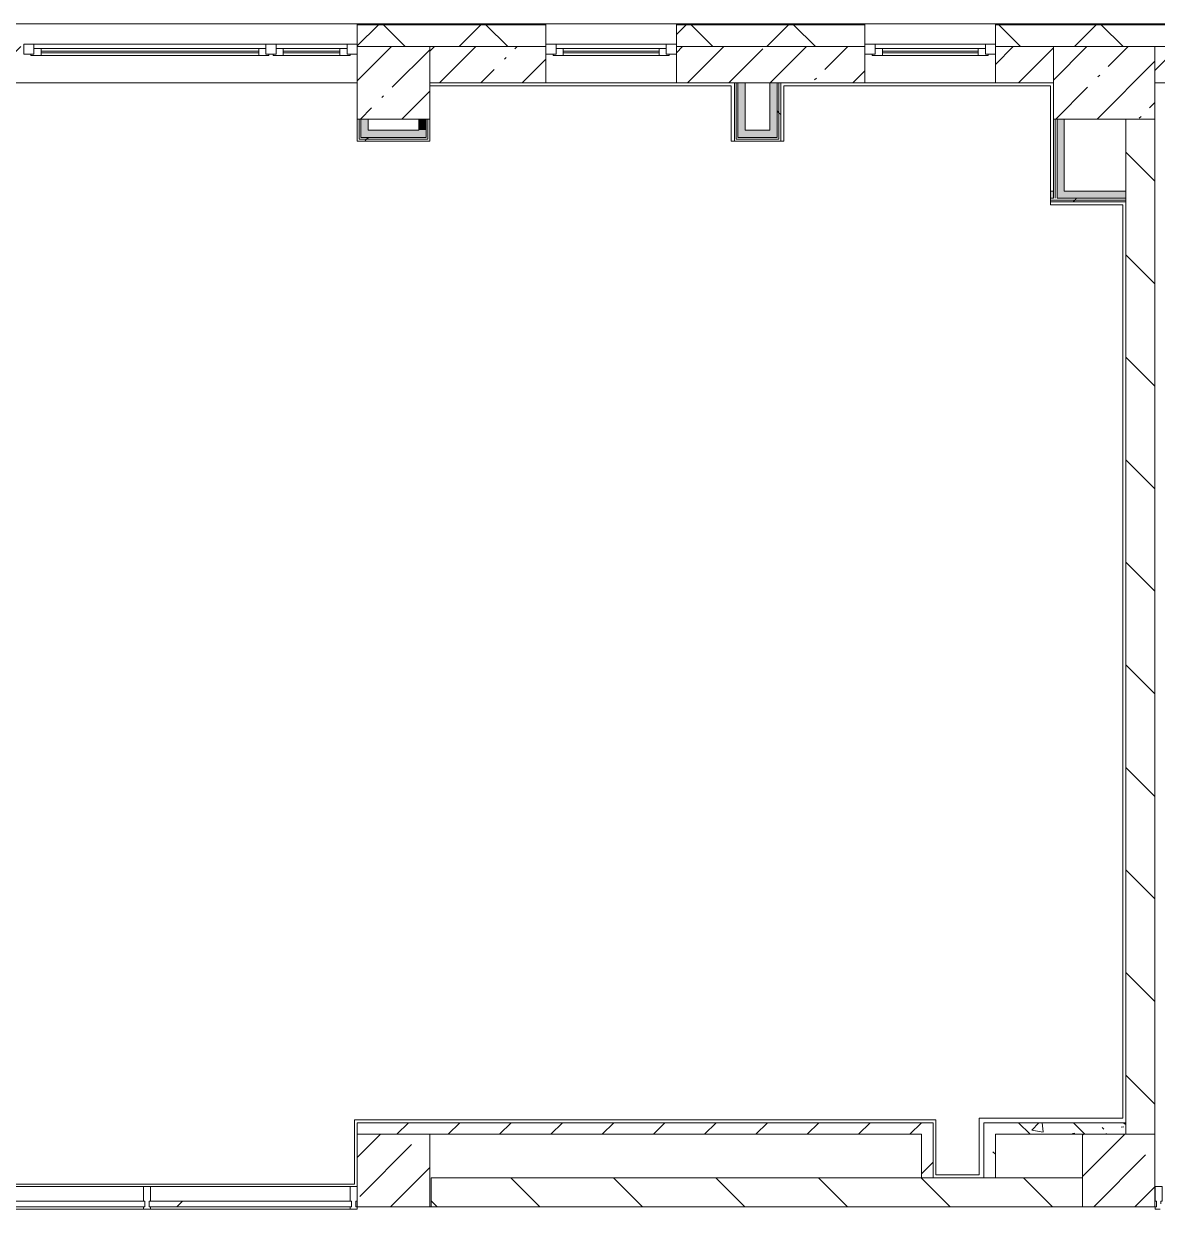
# Model space of a CAD drawing. Header units: millimetres. Extents: x 34897 to 231692, y -8553 to 29000.
# Drawn here: x 207932 to 215747, y 13383 to 21558 of the extents above; entities that cross this region are included whole.
import ezdxf

# ---------------------------------------------------------------- set-up
doc = ezdxf.new("R2010")
doc.units = ezdxf.units.MM
for name, color, linetype, lineweight, true_color in [('A-FLOR-1', 7, 'Continuous', 5, 0xaaaaaa), ('I-WALL-2', 7, 'Continuous', 5, 0xe7e7e7), ('I-WALL-3', 7, 'Continuous', 9, 0xe7e7e7), ('I-WALL-6', 7, 'Continuous', 5, 0x787878)]:
    doc.layers.add(name, color=color, linetype=linetype, lineweight=lineweight, true_color=true_color)
for name, color, linetype, lineweight in [('A-GLAZ-2', 7, 'Continuous', 5), ('A-GLAZ-CURT-2', 7, 'Continuous', 5), ('A-GLAZ-CWMG-2', 7, 'Continuous', 5), ('A-WALL', 7, 'Continuous', 9), ('A-WALL-3', 7, 'Continuous', 5), ('I-WALL-4', 7, 'Continuous', 5), ('S-COLS-3', 7, 'Continuous', 5)]:
    doc.layers.add(name, color=color, linetype=linetype, lineweight=lineweight)
pattern_1 = [(45, (104681.5, 0), (-285.1231, 285.1231), []), (45, (104966.64, 0), (-285.1231, 285.1231), [504.031, -100.806, 16.764, -84.042])]
pattern_2 = [(135, (104681.5, 0), (-353.5534, -353.5534), [])]
pattern_3 = [(135, (104681.5, 0), (-377.1708, -377.1708), [533.4, -88.9, 17.78, -88.9]), (135, (104681.5, 376.94), (-377.1708, -377.1708), []), (50, (104681.5, 0), (637.6445, -55.7866), [66.675, -733.425]), (355, (104681.5, 0), (-123.3494, 668.6992), [53.34, -586.74]), (100.451, (104734.65, -4.65), (514.299, 612.908), [56.665, -623.315]), (46.184, (104681.5, 177.8), (948.7764, -147.1497), [100.012, -1100.137]), (96.636, (104760.6, 165.5), (830.909, 865.997), [84.998, -934.973]), (351.184, (104681.5, 177.8), (830.918, 865.988), [80.01, -880.11]), (21, (104770.4, 133.35), (530.6506, -357.9283), [66.675, -733.425]), (326, (104770.4, 133.35), (216.308, 644.6585), [53.34, -586.74]), (71.451, (104814.64, 103.5), (746.9596, 286.7243), [56.665, -623.315]), (37.5, (104681.52, 0), (10.81053, 295.9426), [16.764, -562.864, 16.764, -578.866, -588.962]), (37.5, (104681.52, 0), (10.81053, 295.9426), [-1175.258, 16.764, -572.198]), (7.5, (104681.52, 0), (233.8692, 350.63175), [16.764, -322.834, 16.764, -549.529, -224.472]), (7.5, (104681.52, 0), (233.8692, 350.63175), [-905.891, 16.764, -207.708]), (327.5, (104483.27, 0), (474.5678, -20.0513), [16.764, -205.486, 16.764, -676.656, -920.115]), (327.5, (104483.27, 0), (474.5678, -20.0513), [-915.67, 16.764, -903.351]), (317.5, (104394.37, 0), (518.4522, 88.9934), [16.764, -272.161, 16.764, -443.738, -653.415]), (317.5, (104394.37, 0), (518.4522, 88.9934), [-749.427, 16.764, -636.651])]
pattern_4 = [(45, (104681.5, 0), (-530.33, 530.33), []), (135, (104681.5, 0), (-530.33, -530.33), [])]
pattern_5 = [(45, (104681.52, 0), (-176.7767, 176.7767), [])]

# ---------------------------------------------------------------- blocks, each defined once
blk = doc.blocks.new('120_Окно_СКБ_2Ст_Фрамуга сверху - 120_Окно_СКБ_2Ст_2300х2500_h_ ДОО-23103760-2_10_2_птичка')
at = {"layer": 'A-GLAZ-2'}
for p, q in [((-1150, -127), (-1150, -57)), ((-1150, -57), (-1080, -57)), ((1150, -57), (-1150, -57)), ((-1080, -57), (-1080, -127)), ((-1080, -57), (1080, -57)), ((520, -127), (520, -57)), ((520, -57), (590, -57)), ((590, -57), (590, -127)), ((1080, -127), (1080, -57)), ((1080, -57), (1150, -57)), ((1150, -57), (1150, -127)), ((-1080, -127), (-1150, -127)), ((-1150, -127), (-1100, -127)), ((-1080, -127), (-1100, -127)), ((-1100, -127), (-1100, -137)), ((-1100, -137), (540, -137)), ((540, -137), (-1100, -137)), ((520, -87), (-1080, -87)), ((-1080, -87), (-1080, -127)), ((-1030, -137), (-1030, -87)), ((-1030, -107), (470, -107)), ((470, -117), (-1030, -117)), ((470, -137), (470, -87)), ((520, -127), (520, -87)), ((590, -127), (520, -127)), ((540, -127), (520, -127)), ((540, -127), (570, -127)), ((540, -127), (570, -127)), ((540, -137), (540, -127)), ((590, -127), (570, -127)), ((570, -127), (570, -137)), ((570, -137), (1100, -137)), ((1100, -137), (570, -137)), ((1080, -87), (590, -87)), ((590, -87), (590, -127)), ((640, -137), (640, -87)), ((640, -107), (1030, -107)), ((1030, -117), (640, -117)), ((1030, -137), (1030, -87)), ((1080, -127), (1080, -87)), ((1150, -127), (1080, -127)), ((1100, -127), (1080, -127)), ((1100, -127), (1149.8, -127)), ((1100, -137), (1100, -127))]:
    blk.add_line(p, q, dxfattribs=at)
blk = doc.blocks.new('120_Окно_СКБ_1Ст - 120_Окно_СКБ_1Ст 900х2500_h_ с форточкой-22877787-2_10_2_птичка')
at = {"layer": 'A-GLAZ-2'}
for p, q in [((-450, -127), (-450, -57)), ((-450, -57), (-380, -57)), ((450, -57), (-450, -57)), ((-380, -57), (-380, -127)), ((380, -127), (380, -57)), ((380, -57), (450, -57)), ((450, -57), (450, -127)), ((-380, -127), (-450, -127)), ((-450, -127), (-400, -127)), ((-380, -127), (-400, -127)), ((-400, -127), (-400, -137)), ((-400, -137), (400, -137)), ((400, -137), (-400, -137)), ((380, -87), (-380, -87)), ((-380, -87), (-380, -127)), ((-330, -137), (-330, -87)), ((-330, -107), (330, -107)), ((330, -117), (-330, -117)), ((330, -137), (330, -87)), ((380, -127), (380, -87)), ((450, -127), (380, -127)), ((400, -127), (380, -127)), ((400, -127), (450, -127)), ((400, -137), (400, -127))]:
    blk.add_line(p, q, dxfattribs=at)
blk = doc.blocks.new('BSC_Колонна _Прямоугольная - 500х500-23282986-2_10_2_птичка')
at = {"layer": 'S-COLS-3'}
h = blk.add_hatch(dxfattribs=at)
h.set_pattern_fill('FP_180', color=256, style=0, pattern_type=2)
h.set_pattern_definition([(45, (-105800, -21150), (-285.1231, 285.1231), []), (45, (-105514.88, -21150), (-285.1231, 285.1231), [504.031, -100.806, 16.764, -84.042])])
h.paths.add_polyline_path([(-250, -250), (250, -250), (250, 250), (-250, 250), (-250, -95.3)])
for p, q in [((250, 250), (-250, 250)), ((-250, 250), (-250, -250)), ((250, -250), (250, 250)), ((-250, -250), (250, -250))]:
    blk.add_line(p, q, dxfattribs=at)
blk = doc.blocks.new('BSC_Колонна _Прямоугольная - 700х500-V164-2_10_2_птичка')
at = {"layer": 'S-COLS-3'}
h = blk.add_hatch(dxfattribs=at)
h.set_pattern_fill('FP_192', color=256, style=0, pattern_type=2)
h.set_pattern_definition([(45, (-110700, -21150), (-285.1231, 285.1231), []), (45, (-110414.88, -21150), (-285.1231, 285.1231), [504.031, -100.806, 16.764, -84.042])])
h.paths.add_polyline_path([(-350, -250), (350, -250), (350, 250), (-350, 250)])
for p, q in [((350, 250), (-350, 250)), ((-350, 250), (-350, -250)), ((350, -250), (350, 250)), ((-350, -250), (350, -250))]:
    blk.add_line(p, q, dxfattribs=at)
blk = doc.blocks.new('Прямоугольный импост - Импост структурный с накладкой - 160мм Темный-30756008-2_10_2_птичка')
at = {"layer": 'A-GLAZ-CWMG-2'}
for p, q in [((-50, 0), (-50, 17)), ((-50, 17), (0, 17)), ((-40, 0), (-50, 0)), ((-40, -40), (-40, 0)), ((0, 0), (-10, 0)), ((-10, 0), (-10, -40)), ((0, 17), (0, 0)), ((-50, -140), (-50, -40)), ((-50, -40), (-40, -40)), ((-10, -40), (0, -40)), ((0, -40), (0, -140)), ((0, -140), (-50, -140))]:
    blk.add_line(p, q, dxfattribs=at)
blk = doc.blocks.new('Системная панель - Стекло - 40мм-32427251-2_10_2_птичка')
at = {"layer": 'A-GLAZ-CURT-2'}
h = blk.add_hatch(dxfattribs=at)
h.set_pattern_fill('FP_209', color=256, style=0, pattern_type=2)
h.set_pattern_definition([(45, (-105312.5, -12900), (-1414.214, 1414.214), [1000, -3000]), (45, (-106312.5, -13400), (-1414.214, 1414.214), [3000, -1000]), (45, (-104312.5, -13900), (-1414.214, 1414.214), [1000, -3000])])
h.paths.add_polyline_path([(-697.5, 0), (697.5, 0), (697.5, 40), (-697.5, 40)])
for p, q in [((697.5, 40), (-697.5, 40)), ((-697.5, 40), (-697.5, 0)), ((697.5, 0), (697.5, 40)), ((-697.5, 0), (697.5, 0))]:
    blk.add_line(p, q, dxfattribs=at)
blk = doc.blocks.new('Прямоугольный импост - Импост структурный с накладкой - 160мм Темный-32427249-2_10_2_птичка')
at = {"layer": 'A-GLAZ-CWMG-2'}
for p, q in [((105500, 13540), (104125, 13540)), ((105500, 13383), (104125, 13383))]:
    blk.add_line(p, q, dxfattribs=at)
blk = doc.blocks.new('Системная панель - Стекло - 40мм-32427252-2_10_2_птичка')
at = {"layer": 'A-GLAZ-CURT-2'}
for p, q in [((720, 40), (-720, 40)), ((-720, 40), (-720, 0)), ((-720, 0), (720, 0)), ((720, 0), (720, 40))]:
    blk.add_line(p, q, dxfattribs=at)
blk = doc.blocks.new('Прямоугольный импост - Импост структурный с накладкой - 160мм Темный-32427250-2_10_2_птичка')
at = {"layer": 'A-GLAZ-CWMG-2'}
for p, q in [((104075, 13540), (102655, 13540)), ((104075, 13383), (102655, 13383))]:
    blk.add_line(p, q, dxfattribs=at)
blk = doc.blocks.new('Прямоугольный импост - Импост структурный с накладкой - 160мм Темный-30755591-2_10_2_птичка')
at = {"layer": 'A-GLAZ-CWMG-2'}
for p, q in [((-25, 0), (-25, 17)), ((-25, 17), (25, 17)), ((-15, 0), (-25, 0)), ((-15, -40), (-15, 0)), ((25, 0), (15, 0)), ((15, 0), (15, -40)), ((25, 17), (25, 0)), ((-25, -140), (-25, -40)), ((-25, -40), (-15, -40)), ((15, -40), (25, -40)), ((25, -40), (25, -140)), ((25, -140), (-25, -140))]:
    blk.add_line(p, q, dxfattribs=at)
blk = doc.blocks.new('Прямоугольный импост - Импост структурный с накладкой - 160мм Темный-32356295-2_10_2_птичка')
at = {"layer": 'A-GLAZ-CWMG-2'}
for p, q in [((-50, 40), (-50, 140)), ((-50, 140), (0, 140)), ((0, 140), (0, 40)), ((-40, 40), (-50, 40)), ((-40, 20), (-40, 40)), ((-10, 40), (-10, 0)), ((0, 40), (-10, 40)), ((-10, 0), (0, 0)), ((0, 0), (0, -17)), ((0, -17), (-36.2, -17))]:
    blk.add_line(p, q, dxfattribs=at)

msp = doc.modelspace()

# ---------------------------------------------------------------- hatches: boundary and pattern name
at = {"layer": 'A-WALL-3'}
h = msp.add_hatch(dxfattribs=at)
h.set_pattern_fill('FP_93', color=256, style=0, pattern_type=2)
h.set_pattern_definition([(45, (104681.5, 0), (-353.5534, 353.5534), []), (135, (104681.5, 0), (-353.5534, -353.5534), [])])
h.paths.add_polyline_path([(229911.5, 21400), (229911.5, 21550), (224831.7, 21550), (224831.7, 21400), (229761.5, 21400)])
h.paths.add_polyline_path([(223931.7, 21400), (223931.7, 21550), (222582, 21550), (222582, 21400), (223188.4, 21400)])
h.paths.add_polyline_path([(211130.6, 21400), (211532, 21400), (211532, 21550), (210231.7, 21550), (210231.7, 21400), (210731.5, 21400)])
h.paths.add_polyline_path([(213732, 21400), (213732, 21550), (212432, 21550), (212432, 21400), (212985.7, 21400)])
h.paths.add_polyline_path([(214632, 21400), (215931.5, 21400), (215931.5, 21550), (214632, 21550)])
h.paths.add_polyline_path([(220782, 21400), (221682, 21400), (221682, 21550), (220282, 21550), (220282, 21400), (220405.8, 21400)])
h.paths.add_polyline_path([(216831.5, 21400), (217982, 21400), (217982, 21550), (216831.5, 21550)])
h.paths.add_polyline_path([(204638, 21400), (205831.5, 21400), (205831.5, 21550), (201291.5, 21550), (201291.5, 21400), (203710.5, 21400)])
h.paths.add_polyline_path([(206731.5, 21400), (207931.7, 21400), (207931.7, 21550), (206731.5, 21550)])
h.paths.add_polyline_path([(197991.5, 21400), (197991.5, 21550), (197741.5, 21550), (197741.5, 21400)])
at = {"layer": 'I-WALL-2'}
msp.add_hatch(color=256, dxfattribs=at).paths.add_polyline_path([(215106.5, 20404), (215106.5, 20900), (215056.5, 20900), (215056.5, 20404)])
at = {"layer": 'I-WALL-3'}
for points in [[(212906.5, 20774), (212906.5, 21150), (212856.5, 21150), (212856.5, 20774)], [(213126.5, 20824), (213126.5, 21150), (213076.5, 21150), (213076.5, 20824)], [(210306.5, 20774), (210306.5, 20900), (210256.5, 20900), (210256.5, 20774)], [(210706.5, 20824), (210706.5, 20900), (210656.5, 20900), (210656.5, 20824)], [(210306.5, 20774), (210706.5, 20774), (210706.5, 20824), (210306.5, 20824)], [(212906.5, 20774), (213126.5, 20774), (213126.5, 20824), (212906.5, 20824)]]:
    msp.add_hatch(color=256, dxfattribs=at).paths.add_polyline_path(points)
h = msp.add_hatch(color=256, dxfattribs=at)
h.paths.add_polyline_path([(215031.5, 20354), (215031.5, 20404), (215011.5, 20404), (215011.5, 20354)])
h.paths.add_polyline_path([(215531.5, 20354), (215531.5, 20404), (215056.5, 20404), (215056.5, 20354)])
at = {"layer": 'I-WALL-4'}
h = msp.add_hatch(dxfattribs=at)
h.set_pattern_fill('FP_101', color=256, style=0, pattern_type=2)
h.set_pattern_definition(pattern_1)
h.paths.add_polyline_path([(216831.5, 21150), (217982, 21150), (217982, 21400), (216831.5, 21400)])
h.paths.add_polyline_path([(220782, 21150), (221682, 21150), (221682, 21400), (220782, 21400), (220782, 21239.3)])
h.paths.add_polyline_path([(225891.5, 21150), (225891.5, 21400), (225531.5, 21400), (225531.5, 21150)])
h.paths.add_polyline_path([(223197, 21150), (223931.7, 21150), (223931.7, 21400), (222582, 21400), (222582, 21150), (223188.4, 21150)])
h.paths.add_polyline_path([(205819, 21150), (205831.5, 21150), (205831.5, 21400), (205481.5, 21400), (205481.5, 21150), (205806.5, 21150)])
h.paths.add_polyline_path([(207420.5, 21150), (207931.7, 21150), (207931.7, 21400), (206731.5, 21400), (206731.5, 21150)])
h.paths.add_polyline_path([(210731.5, 21150), (211532, 21150), (211532, 21400), (210731.5, 21400)])
h.paths.add_polyline_path([(212985.7, 21150), (213732, 21150), (213732, 21400), (212432, 21400), (212432, 21150), (212906.5, 21150)])
h.paths.add_polyline_path([(215931.5, 21150), (215931.5, 21400), (215731.5, 21400), (215731.5, 21150), (215768.2, 21150)])
h.paths.add_polyline_path([(215031.5, 21150), (215031.5, 21400), (214632, 21400), (214632, 21150), (214840.7, 21150)])
h = msp.add_hatch(dxfattribs=at)
h.set_pattern_fill('FP_205', color=256, style=0, pattern_type=2)
h.set_pattern_definition(pattern_4)
h.paths.add_polyline_path([(213126.5, 20774), (213139, 20774), (213139, 21150), (213126.5, 21150), (213126.5, 20824)])
h = msp.add_hatch(dxfattribs=at)
h.set_pattern_fill('FP_205', color=256, style=0, pattern_type=2)
h.set_pattern_definition(pattern_4)
h.paths.add_polyline_path([(213151.5, 20761.5), (213151.5, 21150), (213139, 21150), (213139, 20761.5)])
h = msp.add_hatch(dxfattribs=at)
h.set_pattern_fill('FP_104', color=256, style=0, pattern_type=2)
h.set_pattern_definition(pattern_2)
h.paths.add_polyline_path([(215731.5, 13900), (215731.5, 20900), (215531.5, 20900), (215531.5, 13900)])
h = msp.add_hatch(dxfattribs=at)
h.set_pattern_fill('FP_205', color=256, style=0, pattern_type=2)
h.set_pattern_definition(pattern_4)
h.paths.add_polyline_path([(210256.5, 20761.5), (210719, 20761.5), (210719, 20774), (210256.5, 20774)])
h = msp.add_hatch(dxfattribs=at)
h.set_pattern_fill('FP_205', color=256, style=0, pattern_type=2)
h.set_pattern_definition(pattern_4)
h.paths.add_polyline_path([(210244, 20749), (210731.5, 20749), (210731.5, 20761.5), (210244, 20761.5)])
h = msp.add_hatch(dxfattribs=at)
h.set_pattern_fill('FP_205', color=256, style=0, pattern_type=2)
h.set_pattern_definition(pattern_4)
h.paths.add_polyline_path([(215531.5, 20341.5), (215531.5, 20354), (215011.5, 20354), (215011.5, 20341.5)])
h = msp.add_hatch(dxfattribs=at)
h.set_pattern_fill('FP_205', color=256, style=0, pattern_type=2)
h.set_pattern_definition(pattern_4)
h.paths.add_polyline_path([(215531.5, 20329), (215531.5, 20341.5), (215011.5, 20341.5), (215011.5, 20329)])
h = msp.add_hatch(dxfattribs=at)
h.set_pattern_fill('FP_105', color=256, style=0, pattern_type=2)
h.set_pattern_definition(pattern_5)
h.paths.add_polyline_path([(214201.5, 13900), (214201.5, 13980), (210231.5, 13980), (210231.5, 13900), (214121.5, 13900)])
h = msp.add_hatch(dxfattribs=at)
h.set_pattern_fill('FP_105', color=256, style=0, pattern_type=2)
h.set_pattern_definition(pattern_5)
h.paths.add_polyline_path([(214201.5, 13600), (214201.5, 13900), (214121.5, 13900), (214121.5, 13600)])
h = msp.add_hatch(dxfattribs=at)
h.set_pattern_fill('FP_104', color=256, style=0, pattern_type=2)
h.set_pattern_definition(pattern_2)
h.paths.add_polyline_path([(215231.5, 13400), (215231.5, 13600), (210741.5, 13600), (210741.5, 13400), (214840.7, 13400)])
at = {"layer": 'I-WALL-6'}
h = msp.add_hatch(dxfattribs=at)
h.set_pattern_fill('FP_114', color=256, style=0, pattern_type=2)
h.set_pattern_definition(pattern_3)
h.paths.add_polyline_path([(214631.5, 13600), (214631.5, 13980), (214551.5, 13980), (214551.5, 13600)])
h = msp.add_hatch(dxfattribs=at)
h.set_pattern_fill('FP_114', color=256, style=0, pattern_type=2)
h.set_pattern_definition(pattern_3)
h.paths.add_polyline_path([(215531.5, 13900), (215531.5, 13980), (214631.5, 13980), (214631.5, 13900), (214840.7, 13900)])
at = {"layer": 'S-COLS-3'}
h = msp.add_hatch(dxfattribs=at)
h.set_pattern_fill('FP_101', color=256, style=0, pattern_type=2)
h.set_pattern_definition(pattern_1)
h.paths.add_polyline_path([(210731.5, 13400), (210731.5, 13900), (210231.5, 13900), (210231.5, 13400)])
h = msp.add_hatch(dxfattribs=at)
h.set_pattern_fill('FP_101', color=256, style=0, pattern_type=2)
h.set_pattern_definition(pattern_1)
h.paths.add_polyline_path([(215231.5, 13400), (215731.5, 13400), (215731.5, 13900), (215231.5, 13900), (215231.5, 13534.8)])

# ---------------------------------------------------------------- linework, layer by layer
at = {"layer": 'A-FLOR-1'}
for p, q in [((212810.5, 21130), (210731.5, 21130)), ((212810.5, 20748), (212810.5, 21130)), ((215010.5, 21130), (213172.5, 21130)), ((213172.5, 21130), (213172.5, 20748)), ((215010.5, 20308), (215010.5, 21130)), ((213172.5, 20748), (212810.5, 20748)), ((215510.5, 20308), (215010.5, 20308)), ((215510.5, 14011), (215510.5, 20308)), ((210211.5, 13557), (210211.5, 14000)), ((210211.5, 14000), (214221.5, 14000)), ((214221.5, 14000), (214221.5, 13620)), ((214520.5, 13620), (214520.5, 14011)), ((214520.5, 14011), (215510.5, 14011)), ((214221.5, 13620), (214520.5, 13620)), ((207336.5, 13557), (210211.5, 13557)), ((210741.5, 13400), (210731.5, 13400)), ((215731.5, 13400.5), (215742.4, 13400.5))]:
    msp.add_line(p, q, dxfattribs=at)
at = {"layer": 'A-WALL'}
for p, q in [((211532, 21553), (210231.7, 21553)), ((211532, 21550), (210231.7, 21550)), ((213732, 21553), (212432, 21553)), ((213732, 21550), (212432, 21550)), ((215931.5, 21553), (214632, 21553)), ((215931.5, 21550), (214632, 21550)), ((211532, 21400), (210731.5, 21400)), ((213732, 21400), (212432, 21400)), ((215031.5, 21400), (214632, 21400)), ((215931.5, 21400), (215731.5, 21400)), ((212906.5, 21150), (212831.5, 21150)), ((212844, 20761.5), (212844, 21150)), ((212856.5, 20774), (212856.5, 21150)), ((213151.5, 21150), (213076.5, 21150)), ((213126.5, 21150), (213126.5, 20774)), ((213139, 21150), (213139, 20761.5)), ((210244, 20761.5), (210244, 20900)), ((210256.5, 20774), (210256.5, 20900)), ((210706.5, 20900), (210706.5, 20774)), ((210719, 20900), (210719, 20761.5)), ((215044, 20900), (215044, 20354)), ((215056.5, 20900), (215056.5, 20354)), ((210706.5, 20774), (210256.5, 20774)), ((213126.5, 20774), (212856.5, 20774)), ((210719, 20761.5), (210244, 20761.5)), ((213139, 20761.5), (212844, 20761.5)), ((215031.5, 20404), (215031.5, 20354)), ((215031.5, 20354), (215011.5, 20354)), ((215531.5, 20341.5), (215011.5, 20341.5)), ((215531.5, 20354), (215056.5, 20354)), ((215531.5, 13900), (215531.5, 13980)), ((214121.5, 13600), (214201.5, 13600))]:
    msp.add_line(p, q, dxfattribs=at)
at = {"layer": 'A-WALL-3'}
for p, q in [((215931.5, 21558), (201291.5, 21558)), ((210231.7, 21558), (210231.7, 21400)), ((211532, 21400), (211532, 21558)), ((212432, 21558), (212432, 21400)), ((213732, 21400), (213732, 21558)), ((214632, 21558), (214632, 21400))]:
    msp.add_line(p, q, dxfattribs=at)
at = {"layer": 'I-WALL-4'}
for p, q in [((211532, 21150), (211532, 21400)), ((212432, 21400), (212432, 21150)), ((213732, 21150), (213732, 21400)), ((214632, 21400), (214632, 21150)), ((210231.5, 21150), (205831.5, 21150)), ((212831.5, 21150), (210731.5, 21150)), ((212831.5, 21150), (212831.5, 20749)), ((212906.5, 21150), (213076.5, 21150)), ((212906.5, 20824), (212906.5, 21150)), ((213076.5, 21150), (213076.5, 20824)), ((215031.5, 21150), (213151.5, 21150)), ((213151.5, 20749), (213151.5, 21150)), ((215731.5, 21150), (220282, 21150)), ((210231.5, 20900), (210231.5, 20749)), ((210306.5, 20824), (210306.5, 20900)), ((210656.5, 20900), (210656.5, 20824)), ((210731.5, 20749), (210731.5, 20900)), ((215031.5, 20900), (215031.5, 20404)), ((215106.5, 20404), (215106.5, 20900)), ((215531.5, 20900), (215531.5, 13980)), ((215731.5, 13900), (215731.5, 20900)), ((210656.5, 20824), (210306.5, 20824)), ((213076.5, 20824), (212906.5, 20824)), ((210231.5, 20749), (210731.5, 20749)), ((212831.5, 20749), (213151.5, 20749)), ((215031.5, 20404), (215011.5, 20404)), ((215011.5, 20404), (215011.5, 20329)), ((215531.5, 20404), (215106.5, 20404)), ((215011.5, 20329), (215531.5, 20329)), ((214201.5, 13980), (210231.5, 13980)), ((210231.5, 13980), (210231.5, 13900)), ((214201.5, 13600), (214201.5, 13980)), ((214551.5, 13980), (214551.5, 13600)), ((215531.5, 13980), (214551.5, 13980)), ((210231.5, 13900), (214121.5, 13900)), ((214121.5, 13900), (214121.5, 13600)), ((214631.5, 13600), (214631.5, 13900)), ((214631.5, 13900), (215731.5, 13900)), ((214121.5, 13600), (210741.5, 13600)), ((210741.5, 13600), (210741.5, 13400)), ((215231.5, 13600), (214201.5, 13600)), ((215231.5, 13400), (215231.5, 13600)), ((210741.5, 13400), (215231.5, 13400))]:
    msp.add_line(p, q, dxfattribs=at)
at = {"layer": 'S-COLS-3'}
for p, q in [((210731.5, 13900), (210231.5, 13900)), ((210231.5, 13900), (210231.5, 13400)), ((210731.5, 13400), (210731.5, 13900)), ((215531.5, 13900), (215231.5, 13900)), ((215231.5, 13900), (215231.5, 13600)), ((215731.5, 13900), (215531.5, 13900)), ((215731.5, 13400), (215731.5, 13900)), ((215231.5, 13600), (215231.5, 13400)), ((210231.5, 13400), (210731.5, 13400)), ((215231.5, 13400), (215731.5, 13400))]:
    msp.add_line(p, q, dxfattribs=at)

# ---------------------------------------------------------------- block references
at = {"layer": 'A-GLAZ-2'}
for name, p in [('120_Окно_СКБ_2Ст_Фрамуга сверху - 120_Окно_СКБ_2Ст_2300х2500_h_ ДОО-23103760-2_10_2_птичка', (209081.7, 21475)), ('120_Окно_СКБ_1Ст - 120_Окно_СКБ_1Ст 900х2500_h_ с форточкой-22877787-2_10_2_птичка', (211982, 21475)), ('120_Окно_СКБ_1Ст - 120_Окно_СКБ_1Ст 900х2500_h_ с форточкой-22877787-2_10_2_птичка', (214182, 21475))]:
    msp.add_blockref(name, p, dxfattribs=at)
at = {"layer": 'A-GLAZ-CURT-2'}
for name, p in [('Системная панель - Стекло - 40мм-32427252-2_10_2_птичка', (208046.5, 13400)), ('Системная панель - Стекло - 40мм-32427251-2_10_2_птичка', (209494, 13400))]:
    msp.add_blockref(name, p, dxfattribs=at)
at = {"layer": 'A-GLAZ-CWMG-2'}
for name in ['Прямоугольный импост - Импост структурный с накладкой - 160мм Темный-32427250-2_10_2_птичка', 'Прямоугольный импост - Импост структурный с накладкой - 160мм Темный-32427249-2_10_2_птичка']:
    msp.add_blockref(name, (104681.5, 0), dxfattribs=at)
at = {"layer": 'A-GLAZ-CWMG-2', "extrusion": (0, 0, -1), "rotation": 180}
for name, p in [('Прямоугольный импост - Импост структурный с накладкой - 160мм Темный-30755591-2_10_2_птичка', (-208781.5, 13400)), ('Прямоугольный импост - Импост структурный с накладкой - 160мм Темный-30756008-2_10_2_птичка', (-210231.5, 13400))]:
    msp.add_blockref(name, p, dxfattribs=at)
at = {"layer": 'A-GLAZ-CWMG-2', "extrusion": (0, 0, -1)}
msp.add_blockref('Прямоугольный импост - Импост структурный с накладкой - 160мм Темный-32356295-2_10_2_птичка', (-215732, 13400), dxfattribs=at)
at = {"layer": 'S-COLS-3'}
for name, p in [('BSC_Колонна _Прямоугольная - 500х500-23282986-2_10_2_птичка', (210481.5, 21150)), ('BSC_Колонна _Прямоугольная - 700х500-V164-2_10_2_птичка', (215381.5, 21150))]:
    msp.add_blockref(name, p, dxfattribs=at)

doc.saveas('drawing.dxf')
